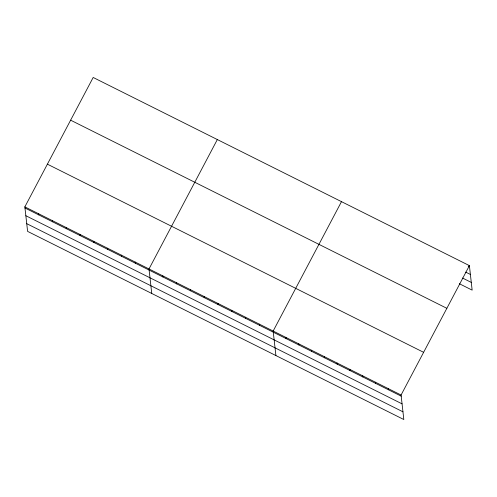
<?xml version="1.0" encoding="UTF-8"?>
<svg xmlns="http://www.w3.org/2000/svg" width="497" height="497" viewBox="0 0 497 497"><rect width="100%" height="100%" fill="white"/><g stroke="black" fill="none" stroke-linecap="round" stroke-linejoin="round"><path stroke-width="0.75" d="M469.398 265.622L401.073 395.022L403.819 419.53L27.602 231.378L24.85 206.87L93.181 77.47L469.398 265.622L472.15 290.13L459.358 283.731M217.332 139.558L149.001 268.964L151.753 293.472M341.489 201.652L273.157 331.052L275.903 355.56M468.18 266.075L469.528 266.746M465.683 272.107L470.392 274.462M462.533 278.034L471.286 282.414M70.63 120.175L446.853 308.32M47.401 164.172L423.618 352.317M24.85 206.87L401.073 395.022M24.974 208.001L401.197 396.152M25.844 215.717L402.061 403.862M26.732 223.669L402.955 411.814M388.281 388.623L388.406 389.754M375.49 382.224L375.614 383.355M362.698 375.831L362.822 376.962M349.907 369.433L350.031 370.563M337.115 363.034L337.239 364.164M324.324 356.635L324.448 357.765M311.532 350.242L311.656 351.373M298.74 343.843L298.865 344.974M285.949 337.444L286.073 338.575M259.359 324.15L259.49 325.28M245.568 317.254L245.692 318.384M231.77 310.352L231.9 311.482M217.978 303.456L218.102 304.586M204.18 296.554L204.31 297.684M190.388 289.658L190.513 290.788M176.59 282.756L176.721 283.886M162.799 275.86L162.923 276.991M135.209 262.062L135.333 263.193M121.411 255.166L121.541 256.297M107.619 248.264L107.743 249.395M93.821 241.368L93.952 242.499M80.029 234.466L80.154 235.597M66.231 227.57L66.362 228.701M52.44 220.668L52.564 221.799M38.642 213.772L38.772 214.903"/></g></svg>
